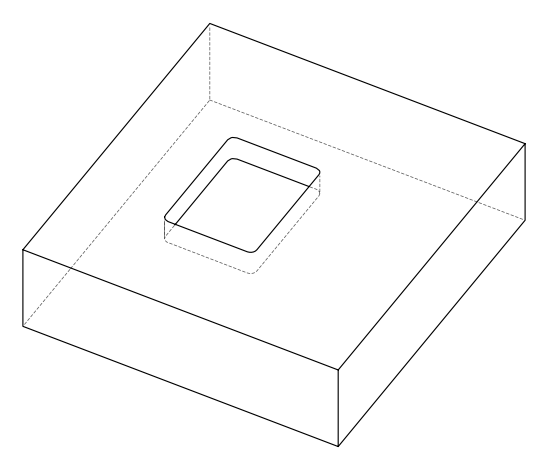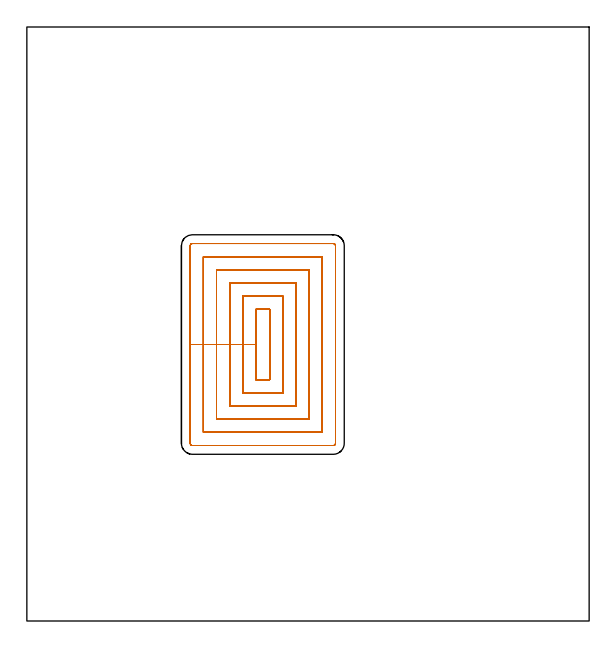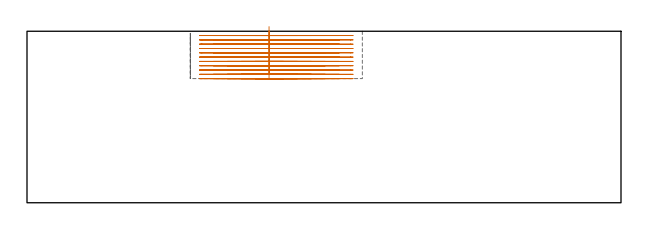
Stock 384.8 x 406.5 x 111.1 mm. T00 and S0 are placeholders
(PLAN: 1 operations, 0 tool changes, 41 min)
(1 MILL_RECTANGULAR_POCKET | POCKET_RECTANGULAR_STRAIGHT | NXT0201_011 | Follow Part, ap 3, ae 75% | 40.96 min | 512304 mm3)
(TOOL NXT0201_011 | ENDMILL 12mm [2P460-1200-NA 1630] | D12 FL38 Z6)
(OP 1 MILL_RECTANGULAR_POCKET)
G17 G21 G94 G90
T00 M6
G54
G17 G0 G90 X156.8 Y210.812 S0 M3
G43 Z121.1 H1
Z114.1
G94 G1 Y189.2 Z108.309 F250.
Y165.1 F500.
X166.2
Y213.3
X156.8
Y189.2
X147.8
Y156.1
X175.2
Y222.3
X147.8
Y189.2
X138.8
Y147.1
X184.2
Y231.3
X138.8
Y189.2
X129.8
Y138.1
X193.2
Y240.3
X129.8
Y189.2
X120.8
Y129.1
X202.2
Y249.3
X120.8
Y189.2
X111.8
Y121.6
G3 X113.3 Y120.1 R1.5
G1 X209.7
G3 X211.2 Y121.6 R1.5
G1 Y256.8
G3 X209.7 Y258.3 R1.5
G1 X113.3
G3 X111.8 Y256.8 R1.5
G1 Y189.2
Y188.2
G0 X156.8 Y210.812 Z111.309
G1 Y189.2 Z105.518 F250.
Y165.1 F500.
X166.2
Y213.3
X156.8
Y189.2
X147.8
Y156.1
X175.2
Y222.3
X147.8
Y189.2
X138.8
Y147.1
X184.2
Y231.3
X138.8
Y189.2
X129.8
Y138.1
X193.2
Y240.3
X129.8
Y189.2
X120.8
Y129.1
X202.2
Y249.3
X120.8
Y189.2
X111.8
Y121.6
G3 X113.3 Y120.1 R1.5
G1 X209.7
G3 X211.2 Y121.6 R1.5
G1 Y256.8
G3 X209.7 Y258.3 R1.5
G1 X113.3
G3 X111.8 Y256.8 R1.5
G1 Y189.2
Y188.2
G0 X156.8 Y210.812 Z108.518
G1 Y189.2 Z102.727 F250.
Y165.1 F500.
X166.2
Y213.3
X156.8
Y189.2
X147.8
Y156.1
X175.2
Y222.3
X147.8
Y189.2
X138.8
Y147.1
X184.2
Y231.3
X138.8
Y189.2
X129.8
Y138.1
X193.2
Y240.3
X129.8
Y189.2
X120.8
Y129.1
X202.2
Y249.3
X120.8
Y189.2
X111.8
Y121.6
G3 X113.3 Y120.1 R1.5
G1 X209.7
G3 X211.2 Y121.6 R1.5
G1 Y256.8
G3 X209.7 Y258.3 R1.5
G1 X113.3
G3 X111.8 Y256.8 R1.5
G1 Y189.2
Y188.2
G0 X156.8 Y210.812 Z105.727
G1 Y189.2 Z99.936 F250.
Y165.1 F500.
X166.2
Y213.3
X156.8
Y189.2
X147.8
Y156.1
X175.2
Y222.3
X147.8
Y189.2
X138.8
Y147.1
X184.2
Y231.3
X138.8
Y189.2
X129.8
Y138.1
X193.2
Y240.3
X129.8
Y189.2
X120.8
Y129.1
X202.2
Y249.3
X120.8
Y189.2
X111.8
Y121.6
G3 X113.3 Y120.1 R1.5
G1 X209.7
G3 X211.2 Y121.6 R1.5
G1 Y256.8
G3 X209.7 Y258.3 R1.5
G1 X113.3
G3 X111.8 Y256.8 R1.5
G1 Y189.2
Y188.2
G0 X156.8 Y210.812 Z102.936
G1 Y189.2 Z97.145 F250.
Y165.1 F500.
X166.2
Y213.3
X156.8
Y189.2
X147.8
Y156.1
X175.2
Y222.3
X147.8
Y189.2
X138.8
Y147.1
X184.2
Y231.3
X138.8
Y189.2
X129.8
Y138.1
X193.2
Y240.3
X129.8
Y189.2
X120.8
Y129.1
X202.2
Y249.3
X120.8
Y189.2
X111.8
Y121.6
G3 X113.3 Y120.1 R1.5
G1 X209.7
G3 X211.2 Y121.6 R1.5
G1 Y256.8
G3 X209.7 Y258.3 R1.5
G1 X113.3
G3 X111.8 Y256.8 R1.5
G1 Y189.2
Y188.2
G0 X156.8 Y210.812 Z100.145
G1 Y189.2 Z94.355 F250.
Y165.1 F500.
X166.2
Y213.3
X156.8
Y189.2
X147.8
Y156.1
X175.2
Y222.3
X147.8
Y189.2
X138.8
Y147.1
X184.2
Y231.3
X138.8
Y189.2
X129.8
Y138.1
X193.2
Y240.3
X129.8
Y189.2
X120.8
Y129.1
X202.2
Y249.3
X120.8
Y189.2
X111.8
Y121.6
G3 X113.3 Y120.1 R1.5
G1 X209.7
G3 X211.2 Y121.6 R1.5
G1 Y256.8
G3 X209.7 Y258.3 R1.5
G1 X113.3
G3 X111.8 Y256.8 R1.5
G1 Y189.2
Y188.2
G0 X156.8 Y210.812 Z97.355
G1 Y189.2 Z91.564 F250.
Y165.1 F500.
X166.2
Y213.3
X156.8
Y189.2
X147.8
Y156.1
X175.2
Y222.3
X147.8
Y189.2
X138.8
Y147.1
X184.2
Y231.3
X138.8
Y189.2
X129.8
Y138.1
X193.2
Y240.3
X129.8
Y189.2
X120.8
Y129.1
X202.2
Y249.3
X120.8
Y189.2
X111.8
Y121.6
G3 X113.3 Y120.1 R1.5
G1 X209.7
G3 X211.2 Y121.6 R1.5
G1 Y256.8
G3 X209.7 Y258.3 R1.5
G1 X113.3
G3 X111.8 Y256.8 R1.5
G1 Y189.2
Y188.2
G0 X156.8 Y210.812 Z94.564
G1 Y189.2 Z88.773 F250.
Y165.1 F500.
X166.2
Y213.3
X156.8
Y189.2
X147.8
Y156.1
X175.2
Y222.3
X147.8
Y189.2
X138.8
Y147.1
X184.2
Y231.3
X138.8
Y189.2
X129.8
Y138.1
X193.2
Y240.3
X129.8
Y189.2
X120.8
Y129.1
X202.2
Y249.3
X120.8
Y189.2
X111.8
Y121.6
G3 X113.3 Y120.1 R1.5
G1 X209.7
G3 X211.2 Y121.6 R1.5
G1 Y256.8
G3 X209.7 Y258.3 R1.5
G1 X113.3
G3 X111.8 Y256.8 R1.5
G1 Y189.2
Y188.2
G0 X156.8 Y210.812 Z91.773
G1 Y189.2 Z85.982 F250.
Y165.1 F500.
X166.2
Y213.3
X156.8
Y189.2
X147.8
Y156.1
X175.2
Y222.3
X147.8
Y189.2
X138.8
Y147.1
X184.2
Y231.3
X138.8
Y189.2
X129.8
Y138.1
X193.2
Y240.3
X129.8
Y189.2
X120.8
Y129.1
X202.2
Y249.3
X120.8
Y189.2
X111.8
Y121.6
G3 X113.3 Y120.1 R1.5
G1 X209.7
G3 X211.2 Y121.6 R1.5
G1 Y256.8
G3 X209.7 Y258.3 R1.5
G1 X113.3
G3 X111.8 Y256.8 R1.5
G1 Y189.2
Y188.2
G0 X156.8 Y210.812 Z88.982
G1 Y189.2 Z83.191 F250.
Y165.1 F500.
X166.2
Y213.3
X156.8
Y189.2
X147.8
Y156.1
X175.2
Y222.3
X147.8
Y189.2
X138.8
Y147.1
X184.2
Y231.3
X138.8
Y189.2
X129.8
Y138.1
X193.2
Y240.3
X129.8
Y189.2
X120.8
Y129.1
X202.2
Y249.3
X120.8
Y189.2
X111.8
Y121.6
G3 X113.3 Y120.1 R1.5
G1 X209.7
G3 X211.2 Y121.6 R1.5
G1 Y256.8
G3 X209.7 Y258.3 R1.5
G1 X113.3
G3 X111.8 Y256.8 R1.5
G1 Y189.2
Y188.2
G0 X156.8 Y210.812 Z86.191
G1 Y189.2 Z80.4 F250.
Y165.1 F500.
X166.2
Y213.3
X156.8
Y189.2
X147.8
Y156.1
X175.2
Y222.3
X147.8
Y189.2
X138.8
Y147.1
X184.2
Y231.3
X138.8
Y189.2
X129.8
Y138.1
X193.2
Y240.3
X129.8
Y189.2
X120.8
Y129.1
X202.2
Y249.3
X120.8
Y189.2
X111.8
Y121.6
G3 X113.3 Y120.1 R1.5
G1 X209.7
G3 X211.2 Y121.6 R1.5
G1 Y256.8
G3 X209.7 Y258.3 R1.5
G1 X113.3
G3 X111.8 Y256.8 R1.5
G1 Y189.2
Y188.2
G0 Z121.1
M5
M2
